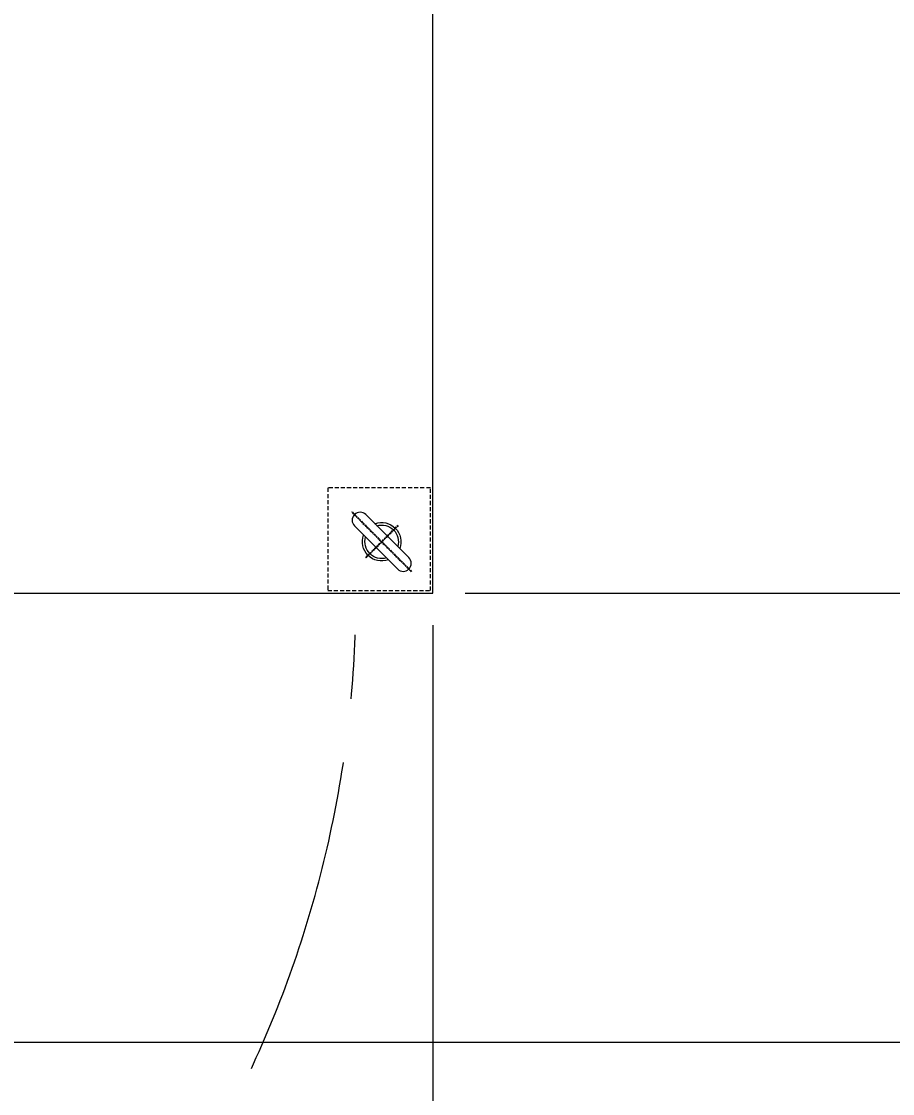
# Model space of a CAD drawing. Header units: millimetres. Extents: x -32759 to 129432, y 390 to 54305.
# Drawn here: x 15592 to 16271, y 22913 to 23749 of the extents above; entities that cross this region are included whole.
import ezdxf

# ---------------------------------------------------------------- set-up
doc = ezdxf.new("R2010")
doc.units = ezdxf.units.MM
for name, pattern in [('CENTER', [2, 1.25, -0.25, 0.25, -0.25]), ('HIDDEN2', [4.7625, 3.175, -1.5875]), ('PHANTOMX2', [5, 2.5, -0.5, 0.5, -0.5, 0.5, -0.5])]:
    doc.linetypes.add(name, pattern=pattern)
doc.layers.add('_BODY', color=7, linetype='Continuous', lineweight=13)
doc.layers.add('CENTER', color=1, linetype='CENTER')
doc.styles.add('ROAMNS', font='romans.shx', dxfattribs={"width": 0.8, "bigfont": 'whgtxt.shx'})
doc.styles.get("Standard").update_dxf_attribs({"font": 'arial.ttf'})
doc.dimstyles.new('20 작은 한덕_도면칫수', dxfattribs={"dimscale": 20, "dimtxt": 3.3, "dimasz": 3.5, "dimexe": 0.65, "dimexo": 1.25, "dimgap": 1, "dimtad": 1, "dimdec": 0, "dimdsep": 46, "dimtxsty": 'ROAMNS', "dimcen": 0, "dimclrd": 7, "dimclre": 7, "dimclrt": 2, "dimadec": 0, "dimazin": 2, "dimtp": 0.1, "dimtm": 0.1, "dimtfac": 0.71, "dimtdec": 0, "dimtmove": 0, "dimatfit": 3, "dimfxl": 1, "dimlwd": -1, "dimlwe": -1, "dimarcsym": 1})
doc.dimstyles.new('AM_ISO$0', dxfattribs={"dimtxt": 3.5, "dimasz": 3.5, "dimexe": 1, "dimexo": 1, "dimgap": 1.5, "dimtad": 1, "dimdsep": 46, "dimtxsty": 'Standard', "dimcen": 0, "dimclrd": 256, "dimclre": 256, "dimclrt": 2, "dimadec": 0, "dimazin": 2, "dimtp": 0.1, "dimtm": 0.1, "dimtfac": 0.71, "dimtdec": 3, "dimtmove": 0, "dimatfit": 3, "dimfxl": 1, "dimlwd": -1, "dimlwe": -1, "dimarcsym": 1})

# ---------------------------------------------------------------- blocks, each defined once
blk = doc.blocks.new('3V55ET4R6Y')
blk.add_lwpolyline([(9567.19, -68819.33, -1), (9567.19, -68806.83), (9614.69, -68806.83, -1), (9614.69, -68819.33), (9567.19, -68819.33)], format="xyb")
for radius, start, end in [(15, 24.62432, 155.37568), (13.06, 28.59046, 151.40954), (15, 204.62432, 335.37568), (13.06, 208.59046, 331.40954)]:
    blk.add_arc((9590.94, -68813.08), radius, start, end)
at = {"layer": 'CENTER'}
for p, q in [((9590.94, -68795.08), (9590.94, -68831.08)), ((9557.94, -68813.08), (9623.94, -68813.08))]:
    blk.add_line(p, q, dxfattribs=at)
blk = doc.blocks.new('sdfgdgsgfsd')
at = {"color": 3}
for p, q in [((146180.15, 6016.72), (146180.15, 7116.72)), ((146180.15, 6016.72), (146180.15, 7116.72)), ((146152.53, 6035.51), (146118.94, 6069.1)), ((146152.53, 6035.51), (146118.94, 6069.1)), ((145180.15, 6016.72), (146180.15, 6016.72)), ((145180.15, 6016.72), (146180.15, 6016.72))]:
    blk.add_line(p, q, dxfattribs=at)
at = {"color": 2, "linetype": 'HIDDEN2'}
for p, q in [((146178.15, 6098.72), (146098.15, 6098.72)), ((146098.15, 6098.72), (146098.15, 6018.72)), ((146178.15, 6018.72), (146178.15, 6098.72)), ((146098.15, 6018.72), (146178.15, 6018.72))]:
    blk.add_line(p, q, dxfattribs=at)
at = {"color": 6, "linetype": 'PHANTOMX2', "ltscale": 100}
blk.add_arc((145240.15, 6016.72), 880, 270, 0, dxfattribs=at)
at = {"xscale": -1, "rotation": 315}
blk.add_blockref('3V55ET4R6Y', (201580.17, 47933.1), dxfattribs=at)
blk = doc.blocks.new('*D1721')
at = {"color": 7, "linetype": 'ByBlock', "transparency": 16777216}
for p, q in [((263256.28, 135998.13), (263256.28, 134996.24)), ((264256.28, 135998.13), (264256.28, 134996.24)), ((263326.28, 135009.24), (264186.28, 135009.24))]:
    blk.add_line(p, q, dxfattribs=at)
at = {"color": 7, "transparency": 16777216}
for points in [[(263326.28, 135020.91), (263326.28, 134997.58), (263256.28, 135009.24)], [(264186.28, 135020.91), (264186.28, 134997.58), (264256.28, 135009.24)]]:
    blk.add_solid(points, dxfattribs=at)
at = {"layer": 'Defpoints', "color": 0, "transparency": 16777216}
for p in [(263256.28, 136023.13), (264256.28, 136023.13), (264256.28, 135009.24)]:
    blk.add_point(p, dxfattribs=at)
at = {"color": 2, "transparency": 16777216, "insert": (263756.28, 135062.24), "char_height": 66, "attachment_point": 5, "style": 'ROAMNS'}
blk.add_mtext('1000', dxfattribs=at)
blk = doc.blocks.new('*D1722')
at = {"color": 7, "linetype": 'ByBlock', "transparency": 16777216}
for p, q in [((264256.28, 135998.13), (264256.28, 134996.24)), ((265326.28, 135647.86), (265326.28, 134996.24)), ((264326.28, 135009.24), (265256.28, 135009.24))]:
    blk.add_line(p, q, dxfattribs=at)
at = {"color": 7, "transparency": 16777216}
for points in [[(264326.28, 135020.91), (264326.28, 134997.58), (264256.28, 135009.24)], [(265256.28, 135020.91), (265256.28, 134997.58), (265326.28, 135009.24)]]:
    blk.add_solid(points, dxfattribs=at)
at = {"layer": 'Defpoints', "color": 0, "transparency": 16777216}
for p in [(264256.28, 136023.13), (265326.28, 135672.86), (265326.28, 135009.24)]:
    blk.add_point(p, dxfattribs=at)
at = {"color": 2, "transparency": 16777216, "insert": (264791.28, 135062.24), "char_height": 66, "attachment_point": 5, "style": 'ROAMNS'}
blk.add_mtext('1070', dxfattribs=at)
blk = doc.blocks.new('*D1728')
at = {"color": 7, "linetype": 'ByBlock', "transparency": 16777216}
for p, q in [((264281.28, 136023.13), (264735.16, 136023.13)), ((264722.16, 135742.86), (264722.16, 135953.13)), ((265301.28, 135672.86), (264709.16, 135672.86))]:
    blk.add_line(p, q, dxfattribs=at)
at = {"color": 7, "transparency": 16777216}
for points in [[(264710.49, 135953.13), (264733.83, 135953.13), (264722.16, 136023.13)], [(264710.49, 135742.86), (264733.83, 135742.86), (264722.16, 135672.86)]]:
    blk.add_solid(points, dxfattribs=at)
at = {"layer": 'Defpoints', "color": 0, "transparency": 16777216}
for p in [(264256.28, 136023.13), (264722.16, 136023.13), (265326.28, 135672.86)]:
    blk.add_point(p, dxfattribs=at)
at = {"color": 2, "transparency": 16777216, "insert": (264669.16, 135847.99), "char_height": 66, "attachment_point": 5, "rotation": 90, "style": 'ROAMNS'}
blk.add_mtext('350', dxfattribs=at)
blk = doc.blocks.new('*D1498')
at = {"color": 7, "linetype": 'ByBlock', "transparency": 16777216}
for p, q in [((264281.28, 137123.13), (264735.16, 137123.13)), ((264722.16, 136093.13), (264722.16, 137053.13)), ((264281.28, 136023.13), (264735.16, 136023.13))]:
    blk.add_line(p, q, dxfattribs=at)
at = {"color": 7, "transparency": 16777216}
for points in [[(264710.49, 137053.13), (264733.83, 137053.13), (264722.16, 137123.13)], [(264710.49, 136093.13), (264733.83, 136093.13), (264722.16, 136023.13)]]:
    blk.add_solid(points, dxfattribs=at)
at = {"layer": 'Defpoints', "color": 0, "transparency": 16777216}
for p in [(264256.28, 137123.13), (264722.16, 137123.13), (264256.28, 136023.13)]:
    blk.add_point(p, dxfattribs=at)
at = {"color": 2, "transparency": 16777216, "insert": (264669.16, 136573.13), "char_height": 66, "attachment_point": 5, "rotation": 90, "style": 'ROAMNS'}
blk.add_mtext('1100', dxfattribs=at)
blk = doc.blocks.new('*D1527')
at = {"color": 7, "linetype": 'ByBlock', "transparency": 16777216}
for p, q in [((258880.77, 142948.88), (254932.15, 142948.88)), ((254945.15, 135742.86), (254945.15, 142878.88)), ((265299.64, 135672.86), (254932.15, 135672.86))]:
    blk.add_line(p, q, dxfattribs=at)
at = {"color": 7, "transparency": 16777216}
for points in [[(254933.48, 142878.88), (254956.82, 142878.88), (254945.15, 142948.88)], [(254933.48, 135742.86), (254956.82, 135742.86), (254945.15, 135672.86)]]:
    blk.add_solid(points, dxfattribs=at)
at = {"layer": 'Defpoints', "color": 0, "transparency": 16777216}
for p in [(254945.15, 142948.88), (258905.77, 142948.88), (265324.64, 135672.86)]:
    blk.add_point(p, dxfattribs=at)
at = {"color": 2, "transparency": 16777216, "insert": (254892.15, 139310.87), "char_height": 66, "attachment_point": 5, "rotation": 90, "style": 'ROAMNS'}
blk.add_mtext('7276', dxfattribs=at)
blk = doc.blocks.new('*D1528')
at = {"color": 7, "linetype": 'ByBlock', "transparency": 16777216}
for p, q in [((257603.27, 140861.76), (255311.3, 140861.76)), ((255324.3, 135742.86), (255324.3, 140791.76)), ((265301.28, 135672.86), (255311.3, 135672.86))]:
    blk.add_line(p, q, dxfattribs=at)
at = {"color": 7, "transparency": 16777216}
for points in [[(255312.64, 140791.76), (255335.97, 140791.76), (255324.3, 140861.76)], [(255312.64, 135742.86), (255335.97, 135742.86), (255324.3, 135672.86)]]:
    blk.add_solid(points, dxfattribs=at)
at = {"layer": 'Defpoints', "color": 0, "transparency": 16777216}
for p in [(255324.3, 140861.76), (257628.27, 140861.76), (265326.28, 135672.86)]:
    blk.add_point(p, dxfattribs=at)
at = {"color": 2, "transparency": 16777216, "insert": (255271.3, 138267.31), "char_height": 66, "attachment_point": 5, "rotation": 90, "style": 'ROAMNS'}
blk.add_mtext('5189', dxfattribs=at)
blk = doc.blocks.new('*D1347')
at = {"linetype": 'ByBlock', "ltscale": 0.5, "transparency": 16777216}
for p, q in [((97795.9, 10985.17), (97795.9, 11000.15)), ((97871.9, 10895.35), (97871.9, 11000.15)), ((97868.4, 10999.15), (97799.4, 10999.15))]:
    blk.add_line(p, q, dxfattribs=at)
at = {"ltscale": 0.5, "transparency": 16777216}
for points in [[(97799.4, 10998.57), (97799.4, 10999.73), (97795.9, 10999.15)], [(97868.4, 10998.57), (97868.4, 10999.73), (97871.9, 10999.15)]]:
    blk.add_solid(points, dxfattribs=at)
at = {"layer": 'Defpoints', "color": 0, "ltscale": 0.5, "transparency": 16777216}
for p in [(97795.9, 10999.15), (97795.9, 10984.17), (97871.9, 10894.35)]:
    blk.add_point(p, dxfattribs=at)
at = {"color": 2, "ltscale": 0.5, "transparency": 16777216, "insert": (97833.9, 10995.86), "char_height": 3.5, "attachment_point": 5, "rotation": 180}
blk.add_mtext('76', dxfattribs=at)
blk = doc.blocks.new('sdfgsdfgcxvxbxcv')
blk.add_blockref('sdfgdgsgfsd', (118076.127, 130006.408))
for base, p1, p2, picture, middle in [((254945.149, 142948.879), (265324.638, 135672.858), (258905.774, 142948.879), '*D1527', (254892.149, 139310.868)), ((255324.304, 140861.761), (265326.278, 135672.858), (257628.273, 140861.761), '*D1528', (255271.304, 138267.31)), ((264722.158, 137123.129), (264256.277, 136023.129), (264256.277, 137123.129), '*D1498', (264669.158, 136573.129)), ((264722.158, 136023.129), (265326.278, 135672.858), (264256.277, 136023.129), '*D1728', (264669.158, 135847.993))]:
    dim = blk.add_linear_dim(base=base, p1=p1, p2=p2, angle=90, dimstyle='20 작은 한덕_도면칫수')
    dim.commit()
    dim.dimension.update_dxf_attribs({"geometry": picture, "text_midpoint": middle})
for base, p1, p2, picture, middle in [((264256.277, 135009.242), (263256.277, 136023.129), (264256.277, 136023.129), '*D1721', (263756.277, 135062.242)), ((265326.278, 135009.242), (264256.277, 136023.129), (265326.278, 135672.858), '*D1722', (264791.277, 135062.242))]:
    dim = blk.add_linear_dim(base=base, p1=p1, p2=p2, dimstyle='20 작은 한덕_도면칫수')
    dim.commit()
    dim.dimension.update_dxf_attribs({"geometry": picture, "text_midpoint": middle})
blk = doc.blocks.new('y8e5ey')
at = {"ltscale": 0.5}
dim = blk.add_linear_dim(base=(97795.895, 10999.148), p1=(97871.895, 10894.349), p2=(97795.895, 10984.17), angle=180, dimstyle='AM_ISO$0', dxfattribs=at)
dim.commit()
dim.dimension.update_dxf_attribs({"geometry": '*D1347', "text_midpoint": (97833.895, 10995.861)})
blk = doc.blocks.new('2')
at = {"color": 6, "xscale": -1}
blk.add_blockref('y8e5ey', (121155.752, -6800.077), dxfattribs=at)
blk = doc.blocks.new('dfsgxcvbxcbxcvbxcbv')
blk.add_blockref('2', (329352.025, 132259.335))

msp = doc.modelspace()

# ---------------------------------------------------------------- block references
at = {"layer": '_BODY'}
for name in ['sdfgsdfgcxvxbxcv', 'dfsgxcvbxcbxcvbxcbv']:
    msp.add_blockref(name, (-248343.91, -112719.97), dxfattribs=at)

doc.saveas('drawing.dxf')
